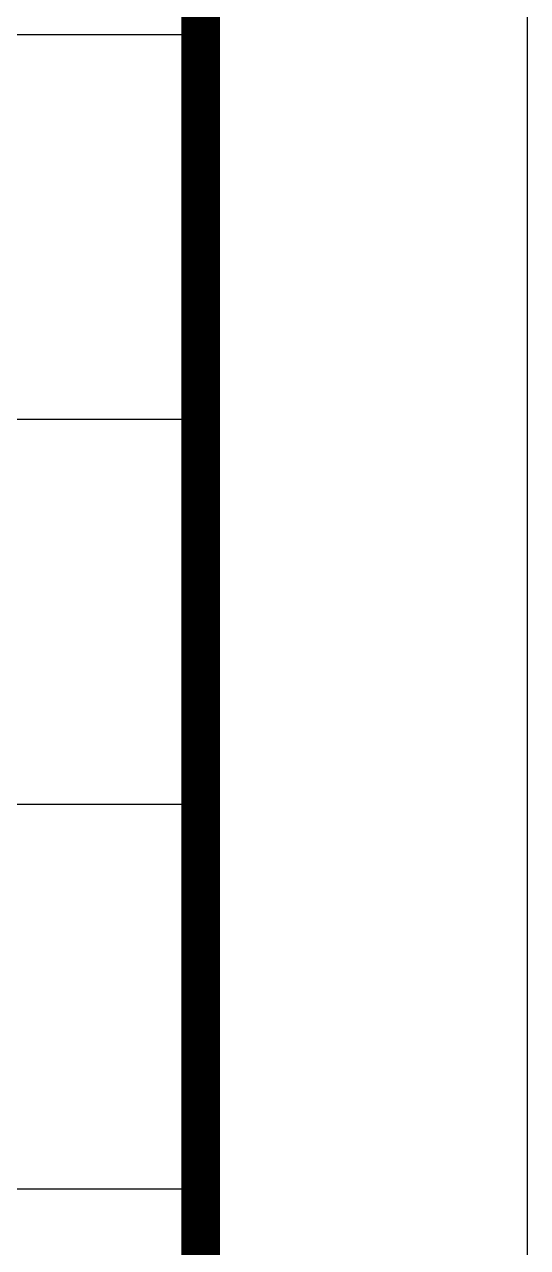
# Model space of a CAD drawing. Extents: x -46552 to 500351, y 55470 to 139570.
# Drawn here: x 401658 to 402427, y 81021 to 82890 of the extents above; entities that cross this region are included whole.
import ezdxf

# ---------------------------------------------------------------- set-up
doc = ezdxf.new("R2010")
doc.units = 0
doc.header["$LTSCALE"] = 1000
doc.header["$MEASUREMENT"] = 0
doc.layers.add('PUB_TITLE', color=7, linetype='Continuous')
doc.layers.add('TK', color=126, linetype='Continuous')

# ---------------------------------------------------------------- blocks, each defined once
blk = doc.blocks.new('jztq')
at = {"layer": 'TK'}
for p, q in [((256167.5, 260984.3), (264167.5, 260984.3)), ((256167.5, 259807.8), (264167.5, 259807.8)), ((256167.5, 258631.4), (264167.5, 258631.4)), ((256167.5, 257454.9), (264167.5, 257454.9))]:
    blk.add_line(p, q, dxfattribs=at)
at = {"layer": 'TK', "const_width": 117.6}
blk.add_lwpolyline([(256167.5, 298383.8), (264167.5, 298383.8), (264167.5, 240984.3), (256167.5, 240984.3)], close=True, dxfattribs=at)

msp = doc.modelspace()

# ---------------------------------------------------------------- linework, layer by layer
at = {"layer": 'PUB_TITLE'}
msp.add_lwpolyline([(360377.4, 72374.7), (402427.4, 72374.7), (402427.4, 102074.7), (360377.4, 102074.7)], close=True, dxfattribs=at)
at = {"layer": 'PUB_TITLE', "const_width": 50}
msp.add_lwpolyline([(361627.4, 72874.7), (401927.4, 72874.7), (401927.4, 101574.7), (361627.4, 101574.7)], close=True, dxfattribs=at)

# ---------------------------------------------------------------- block references
at = {"xscale": 0.5, "yscale": 0.5, "zscale": 0.5}
msp.add_blockref('jztq', (269843.7, -47617.2), dxfattribs=at)

doc.saveas('drawing.dxf')
